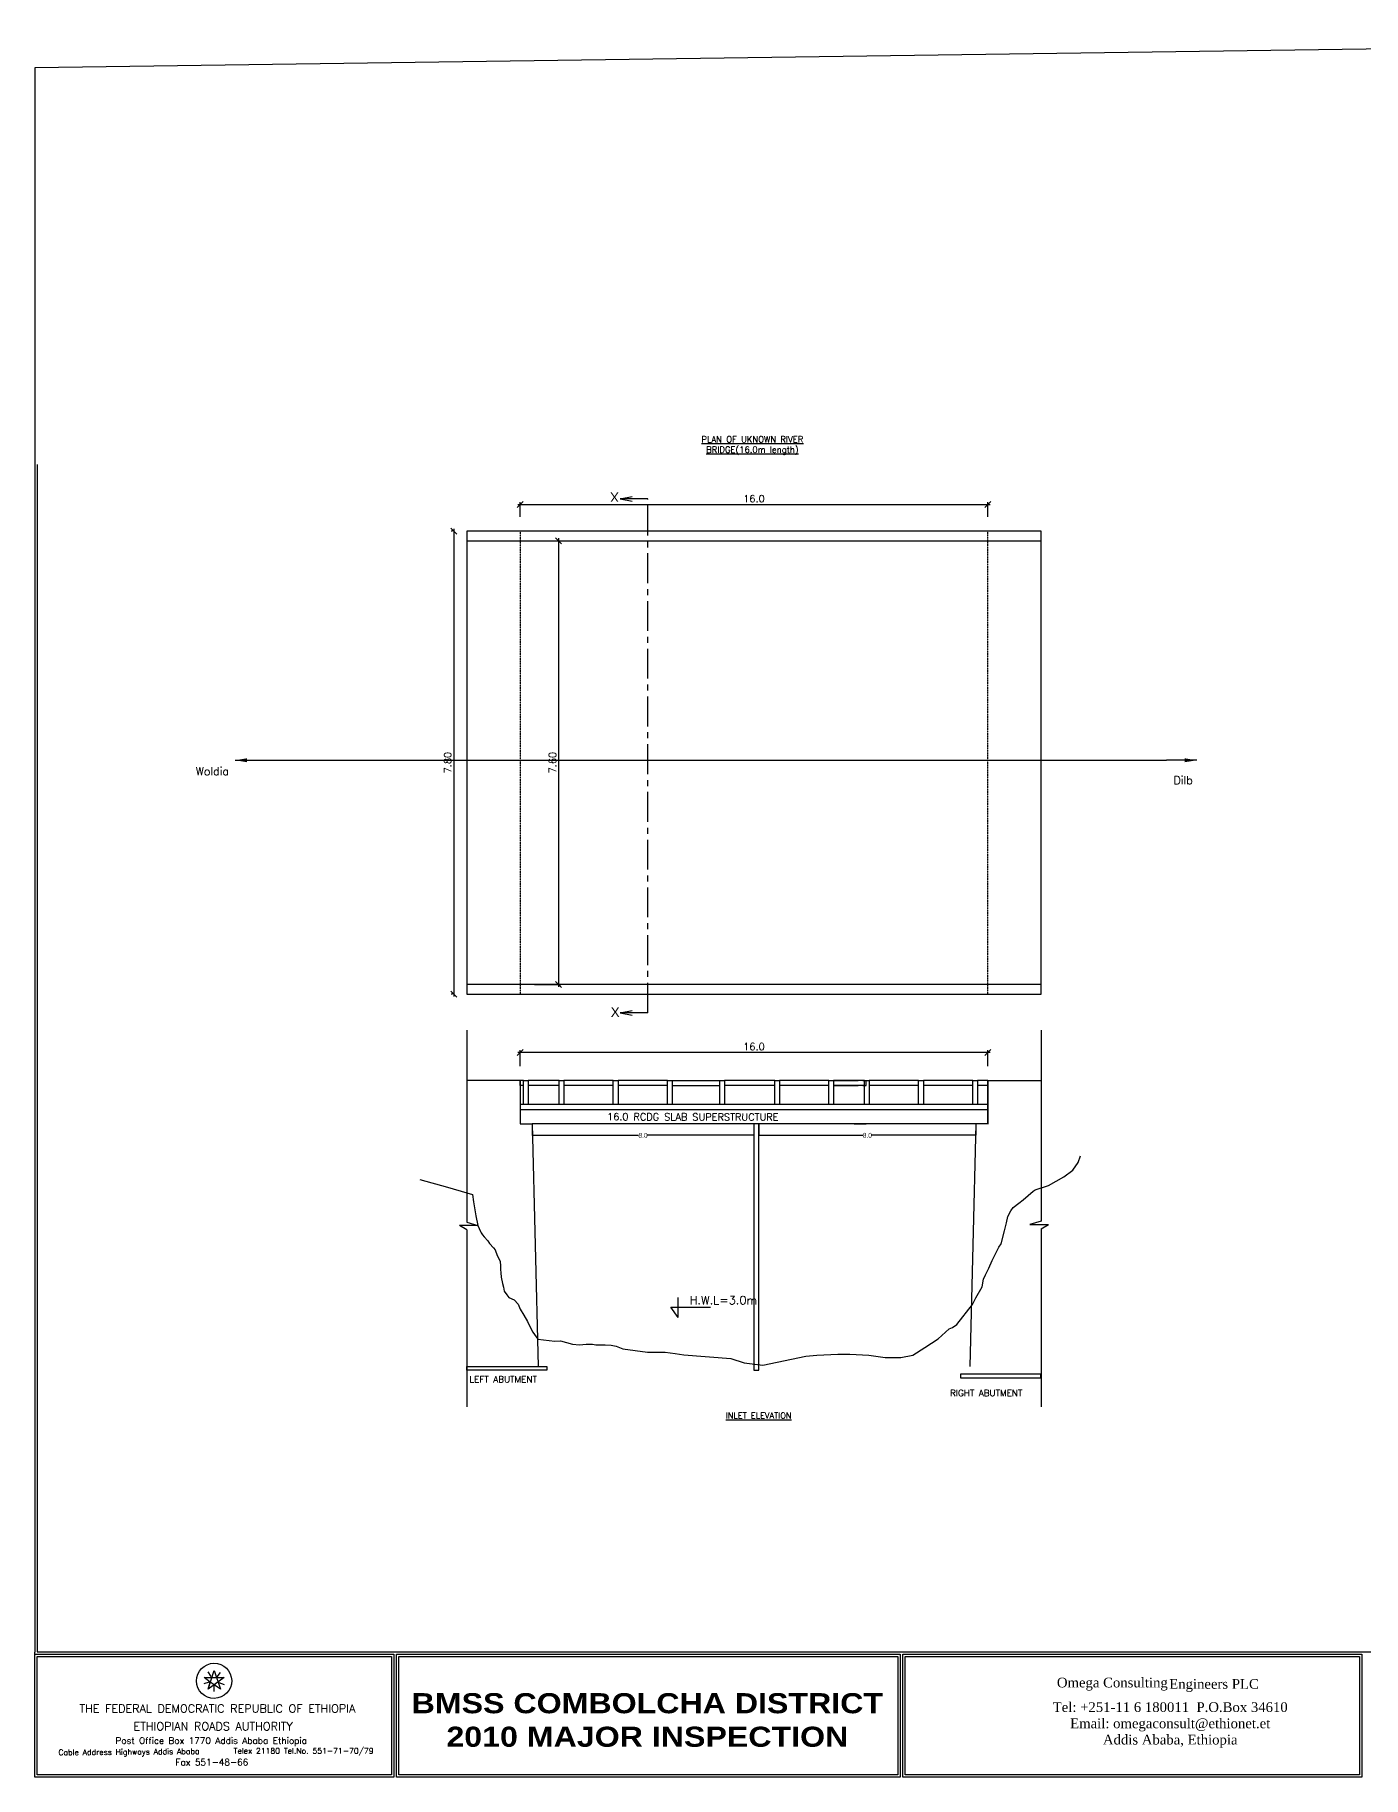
# Model space of a CAD drawing. Header units: inches. Extents: x 18 to 98726, y 4 to 73009.
# Drawn here: x 18 to 55682, y 4 to 73009 of the extents above; entities that cross this region are included whole.
import ezdxf
from ezdxf.enums import TextEntityAlignment as Align

# ---------------------------------------------------------------- set-up
doc = ezdxf.new("R2010")
doc.units = ezdxf.units.IN
doc.header["$MEASUREMENT"] = 0
doc.linetypes.add('CENTER', pattern=[2, 1.25, -0.25, 0.25, -0.25])
doc.linetypes.add('DASHED', pattern=[0.75, 0.5, -0.25])
for name, color, linetype in [('-25', 7, 'Continuous'), ('Conc surface', 2, 'Continuous'), ('Dim', 9, 'Continuous'), ('divsion', 3, 'Continuous'), ('Mas surface', 4, 'Continuous'), ('MISCELANEOUS', 7, 'Continuous'), ('Text', 3, 'Continuous'), ('TITLE BLOCK', 7, 'Continuous'), ('WALL', 2, 'Continuous')]:
    doc.layers.add(name, color=color, linetype=linetype)
doc.styles.add('30', font='ROMANT.SHX', dxfattribs={"height": 4})
doc.styles.add('50', font='romanc.shx')
doc.styles.add('Logo', font='')
doc.styles.add('Text100-2.25', font='romans.shx')
doc.styles.add('Text200-2.25', font='romans.shx')
doc.styles.add('Text200-3.0', font='romanc.shx')
doc.styles.add('Text50-2.0', font='romans.shx')
doc.styles.add('TIM2_5', font='times.ttf', dxfattribs={"height": 0.3})
doc.styles.get('Logo').set_extended_font_data('Arial Black')
doc.dimstyles.new('Dim100', dxfattribs={"dimtxt": 300, "dimasz": 250, "dimexe": 100, "dimexo": 600, "dimgap": 100, "dimtad": 1, "dimdec": 0, "dimzin": 0, "dimdsep": 46, "dimtxsty": 'Text100-2.25', "dimblk": 'OBLIQUE', "dimcen": 100, "dimdle": 100, "dimclrd": 256, "dimclre": 256, "dimclrt": 3, "dimadec": 0, "dimazin": 0, "dimtfac": 1, "dimtdec": 0, "dimtofl": 0, "dimtmove": 0, "dimatfit": 3, "dimfxl": 1, "dimtolj": 1, "dimtzin": 0, "dimarcsym": 0})
doc.dimstyles.new('Dim50', dxfattribs={"dimtxt": 300, "dimasz": 150, "dimexe": 150, "dimexo": 150, "dimgap": 75, "dimtad": 1, "dimdec": 0, "dimlfac": 0.5, "dimzin": 0, "dimdsep": 46, "dimtxsty": 'Text50-2.0', "dimblk": 'OBLIQUE', "dimcen": 100, "dimdle": 150, "dimclrd": 256, "dimclre": 256, "dimclrt": 3, "dimadec": 0, "dimazin": 0, "dimtfac": 1, "dimtdec": 0, "dimtofl": 0, "dimtmove": 0, "dimatfit": 3, "dimfxl": 1, "dimtolj": 1, "dimtzin": 0, "dimarcsym": 0})
doc.dimstyles.get("Standard").update_dxf_attribs({"dimtxt": 200, "dimasz": 0.18, "dimexe": 0.18, "dimexo": 0.0625, "dimgap": 0.09, "dimtad": 0, "dimdec": 4, "dimzin": 0, "dimdsep": 46, "dimtxsty": 'Standard', "dimcen": 0.09, "dimadec": 0, "dimazin": 0, "dimtfac": 1, "dimtdec": 4, "dimtofl": 0, "dimtmove": 0, "dimatfit": 3, "dimfxl": 1, "dimtolj": 1, "dimtzin": 0, "dimarcsym": 0})

# ---------------------------------------------------------------- blocks, each defined once
blk = doc.blocks.new('_Oblique')
at = {"color": 0, "lineweight": -2}
blk.add_line((-0.5, -0.5), (0.5, 0.5), dxfattribs=at)
blk = doc.blocks.new('*D21')
at = {"layer": 'Defpoints', "color": 0, "ltscale": 10}
for p in [(20354, 30367), (20354, 29189, 0), (39954, 29189, 0)]:
    blk.add_point(p, dxfattribs=at)
at = {"layer": 'Dim', "lineweight": -2, "ltscale": 10}
for p, q in [((40054, 30367), (20254, 30367)), ((20354, 29789), (20354, 30467)), ((39954, 29789), (39954, 30467))]:
    blk.add_line(p, q, dxfattribs=at)
at = {"layer": 'Dim', "lineweight": -2, "ltscale": 10, "xscale": 250, "yscale": 250, "zscale": 250, "rotation": 180}
blk.add_blockref('_Oblique', (20354, 30367), dxfattribs=at)
at = {"layer": 'Dim', "lineweight": -2, "ltscale": 10, "xscale": 250, "yscale": 250, "zscale": 250}
blk.add_blockref('_Oblique', (39954, 30367), dxfattribs=at)
at = {"layer": 'Dim', "color": 3, "ltscale": 10, "insert": (30154, 30617), "char_height": 300, "attachment_point": 5, "style": 'Text100-2.25'}
blk.add_mtext('\\A1;16.0', dxfattribs=at)
blk = doc.blocks.new('*D12')
at = {"layer": 'Defpoints', "color": 0, "ltscale": 10}
for p in [(39954, 53325), (20354, 52213), (39954, 52215, 0)]:
    blk.add_point(p, dxfattribs=at)
at = {"layer": 'Dim', "lineweight": -2, "ltscale": 10}
for p, q in [((20254, 53325), (40054, 53325)), ((20354, 52813), (20354, 53425)), ((39954, 52815), (39954, 53425))]:
    blk.add_line(p, q, dxfattribs=at)
at = {"layer": 'Dim', "lineweight": -2, "ltscale": 10, "xscale": 250, "yscale": 250, "zscale": 250, "rotation": 180}
blk.add_blockref('_Oblique', (20354, 53325), dxfattribs=at)
at = {"layer": 'Dim', "lineweight": -2, "ltscale": 10, "xscale": 250, "yscale": 250, "zscale": 250}
blk.add_blockref('_Oblique', (39954, 53325), dxfattribs=at)
at = {"layer": 'Dim', "color": 3, "ltscale": 10, "insert": (30154, 53575), "char_height": 300, "attachment_point": 5, "style": 'Text100-2.25'}
blk.add_mtext('\\A1;16.0', dxfattribs=at)
blk = doc.blocks.new('*D13')
at = {"layer": 'Defpoints', "color": 0, "ltscale": 10}
for p in [(20354, 51813), (20354, 33213), (21962, 33213)]:
    blk.add_point(p, dxfattribs=at)
at = {"layer": 'Dim', "lineweight": -2, "ltscale": 10}
for p, q in [((21962, 51913), (21962, 33113)), ((20954, 51813), (22062, 51813)), ((20954, 33213), (22062, 33213))]:
    blk.add_line(p, q, dxfattribs=at)
at = {"layer": 'Dim', "lineweight": -2, "ltscale": 10, "xscale": 250, "yscale": 250, "zscale": 250}
for p, rotation in [((21962, 51813), 90), ((21962, 33213), 270)]:
    blk.add_blockref('_Oblique', p, dxfattribs=dict(at, rotation=rotation))
at = {"layer": 'Dim', "color": 3, "ltscale": 10, "insert": (21712, 42513), "char_height": 300, "attachment_point": 5, "rotation": 90, "style": 'Text100-2.25'}
blk.add_mtext('\\A1;7.60', dxfattribs=at)
blk = doc.blocks.new('*D14')
at = {"layer": 'Defpoints', "color": 0, "ltscale": 10}
for p in [(18115, 52213), (17570, 32813), (18115, 32813, 0)]:
    blk.add_point(p, dxfattribs=at)
at = {"layer": 'Dim', "lineweight": -2, "ltscale": 10}
for p, q in [((17515, 52213), (17470, 52213)), ((17570, 52313), (17570, 32713)), ((17515, 32813), (17470, 32813))]:
    blk.add_line(p, q, dxfattribs=at)
at = {"layer": 'Dim', "lineweight": -2, "ltscale": 10, "xscale": 250, "yscale": 250, "zscale": 250}
for p, rotation in [((17570, 52213), 90), ((17570, 32813), 270)]:
    blk.add_blockref('_Oblique', p, dxfattribs=dict(at, rotation=rotation))
at = {"layer": 'Dim', "color": 3, "ltscale": 10, "insert": (17320, 42513), "char_height": 300, "attachment_point": 5, "rotation": 90, "style": 'Text100-2.25'}
blk.add_mtext('\\A1;7.80', dxfattribs=at)
blk = doc.blocks.new('*D15')
at = {"color": 0, "lineweight": -2}
for p, q in [((20854, 27385), (20854, 26896)), ((30154, 27385), (30154, 26896)), ((20854, 26897), (25321, 26897)), ((30154, 26897), (25688, 26897))]:
    blk.add_line(p, q, dxfattribs=at)
at = {"color": 0}
for points in [[(20854, 26897), (20854, 26897), (20854, 26897)], [(30154, 26897), (30154, 26897), (30154, 26897)]]:
    blk.add_solid(points, dxfattribs=at)
at = {"layer": 'Defpoints', "color": 0}
for p in [(20854, 27385), (30154, 27385), (30154, 26897)]:
    blk.add_point(p, dxfattribs=at)
at = {"color": 0, "insert": (25504, 26897), "char_height": 200, "attachment_point": 5}
blk.add_mtext('\\A1;8.0', dxfattribs=at)
blk = doc.blocks.new('*D16')
at = {"color": 0, "lineweight": -2}
for p, q in [((30354, 27385), (30354, 26898)), ((39454, 27385), (39454, 26898)), ((30354, 26898), (34721, 26898)), ((39454, 26898), (35088, 26898))]:
    blk.add_line(p, q, dxfattribs=at)
at = {"color": 0}
for points in [[(30354, 26898), (30354, 26898), (30354, 26898)], [(39454, 26898), (39454, 26898), (39454, 26898)]]:
    blk.add_solid(points, dxfattribs=at)
at = {"layer": 'Defpoints', "color": 0}
for p in [(30354, 27385), (39454, 27385, 0), (39454, 26898)]:
    blk.add_point(p, dxfattribs=at)
at = {"color": 0, "insert": (34904, 26898), "char_height": 200, "attachment_point": 5}
blk.add_mtext('\\A1;8.0', dxfattribs=at)

msp = doc.modelspace()

# ---------------------------------------------------------------- linework, layer by layer
at = {"color": 1}
for p, q in [((30154.2245, 27384.92715), (30154.2245, 17059.26236)), ((30354.2245, 17059.26236), (30354.2245, 27384.92715)), ((30154.2245, 17059.26236), (30354.2245, 17059.26236))]:
    msp.add_line(p, q, dxfattribs=at)
at = {"layer": 'Conc surface'}
for p, q in [((20492.20504, 29188.81833), (20354.04162, 29188.81815)), ((20354.04162, 28990.83206), (20354.04162, 29188.81815)), ((20492.20504, 28990.83206), (20354.04162, 28990.83206)), ((21992.36089, 29188.81833), (20691.80179, 29188.81833)), ((21992.36089, 28990.83206), (20691.80179, 28990.83206)), ((24259.43882, 29188.81833), (22191.95764, 29188.81833)), ((24259.43882, 28990.83206), (22191.95764, 28990.83206)), ((26525.51674, 29188.81833, 0), (24459.03557, 29188.81833, 0)), ((26525.51674, 28990.83206, 0), (24459.03557, 28990.83206, 0)), ((26725.11349, 29188.81833, 0), (28724.78544, 29188.81833, 0)), ((26725.11349, 28990.83206, 0), (28724.78544, 28990.83206, 0)), ((31024.86337, 29188.81833, 0), (28924.38219, 29188.81833, 0)), ((31024.86337, 28990.83206, 0), (28924.38219, 28990.83206, 0)), ((33291.94129, 29188.81833, 0), (31224.46012, 29188.81833, 0)), ((33291.94129, 28990.83206, 0), (31224.46012, 28990.83206, 0)), ((33286.77891, 29188.81833), (33148.61548, 29188.81815)), ((33286.77891, 28990.83206), (33148.61548, 28990.83206)), ((34786.93476, 29188.81833), (33486.37566, 29188.81833)), ((34786.93476, 28990.83206), (33486.37566, 28990.83206)), ((33491.53804, 29188.81833, 0), (34515.99859, 29188.81833, 0)), ((33491.53804, 28990.83206, 0), (34515.99859, 28990.83206, 0)), ((34715.59534, 29188.81833, 0), (34853.75876, 29188.81815, 0)), ((34715.59534, 28990.83206), (34853.75876, 28990.83206, 0)), ((34853.75876, 28990.83206, 0), (34853.75876, 29188.81815, 0)), ((37054.01268, 29188.81833), (34986.53151, 29188.81833)), ((37054.01268, 28990.83206), (34986.53151, 28990.83206)), ((39320.09061, 29188.81833, 0), (37253.60943, 29188.81833, 0)), ((39320.09061, 28990.83206, 0), (37253.60943, 28990.83206, 0)), ((39954.04162, 29188.81856, 0), (39519.68736, 29188.81833, 0)), ((39954.04162, 28990.83224, 0), (39519.68736, 28990.83224, 0))]:
    msp.add_line(p, q, dxfattribs=at)
at = {"layer": 'Conc surface', "color": 1}
for p, q in [((20354.04162, 27984.77398), (20354.04162, 27384.92715)), ((20354.04162, 27984.77398), (20354.04162, 27384.92715)), ((39954.04162, 27384.92715, 0), (20854.04162, 27384.92715))]:
    msp.add_line(p, q, dxfattribs=at)
at = {"layer": 'Conc surface', "elevation": 0}
for points in [[(20492.20504, 29188.81833), (20691.80179, 29188.81833), (20691.80179, 28184.77398), (20492.20504, 28184.77398)], [(21992.36089, 29188.81833), (22191.95764, 29188.81833), (22191.95764, 28184.77398), (21992.36089, 28184.77398)], [(24259.43882, 29188.81833), (24459.03557, 29188.81833), (24459.03557, 28184.77398), (24259.43882, 28184.77398)], [(26525.51674, 29188.81833), (26725.11349, 29188.81833), (26725.11349, 28184.77398), (26525.51674, 28184.77398)], [(28724.78544, 29188.81833), (28924.38219, 29188.81833), (28924.38219, 28184.77398), (28724.78544, 28184.77398)], [(31024.86337, 29188.81833), (31224.46012, 29188.81833), (31224.46012, 28184.77398), (31024.86337, 28184.77398)], [(33286.77891, 29188.81833), (33486.37566, 29188.81833), (33486.37566, 28184.77398), (33286.77891, 28184.77398)], [(33291.94129, 29188.81833), (33491.53804, 29188.81833), (33491.53804, 28184.77398), (33291.94129, 28184.77398)], [(34786.93476, 29188.81833), (34986.53151, 29188.81833), (34986.53151, 28184.77398), (34786.93476, 28184.77398)], [(37054.01268, 29188.81833), (37253.60943, 29188.81833), (37253.60943, 28184.77398), (37054.01268, 28184.77398)], [(39320.09061, 29188.81833), (39519.68736, 29188.81833), (39519.68736, 28184.77398), (39320.09061, 28184.77398)]]:
    msp.add_lwpolyline(points, close=True, dxfattribs=at)
at = {"layer": 'Dim', "color": 1, "ltscale": 10}
for p, q in [((42192.78566, 52214.87609, 0), (18115.29757, 52212.94192)), ((18115.29757, 52212.94192, 0), (18115.29757, 32812.94192, 0)), ((42192.78566, 32812.94192, 0), (42192.78566, 52214.87609, 0)), ((9460.88211, 42612.94192, 0), (47439.58409, 42612.94192, 0)), ((18115.29757, 32812.94192, 0), (42192.78566, 32812.94192, 0)), ((39954.04162, 28184.77398), (20354.04162, 28184.77398)), ((20354.04162, 27984.77398), (39954.04162, 27984.77398))]:
    msp.add_line(p, q, dxfattribs=at)
at = {"layer": 'Dim', "color": 3, "linetype": 'DASHED', "ltscale": 10}
for p, q in [((20354.04162, 52213.12176), (20354.04162, 32812.94192)), ((39954.04162, 32812.94192, 0), (39954.04162, 52214.69624, 0))]:
    msp.add_line(p, q, dxfattribs=at)
at = {"layer": 'Dim', "color": 3, "ltscale": 10}
for p, q in [((18115.29757, 51812.94192), (39954.04162, 51812.94192, 0)), ((42192.78566, 33212.94192), (18115.29757, 33212.94192))]:
    msp.add_line(p, q, dxfattribs=at)
at = {"layer": 'Dim', "ltscale": 10}
for p, q in [((39954.04162, 51812.94192, 0), (42192.78566, 51812.94192)), ((20354.04162, 28184.77398), (20354.04162, 27984.77398)), ((39954.04162, 27984.77398), (39954.04162, 28184.77398))]:
    msp.add_line(p, q, dxfattribs=at)
msp.add_lwpolyline([(16156.40925, 25043.83544), (17304.17549, 24720.88904), (18115.29757, 24492.66403), (18361.57387, 24423.36939), (18403.44472, 24107.29104), (18424.74492, 23946.49815), (18424.74492, 23946.49815), (18500.43916, 23525.98768), (18500.43916, 23525.98768), (18588.52364, 23121.99639), (18588.52364, 23121.99639), (18691.47406, 22871.27674), (18726.98058, 22812.16684), (18782.2125, 22721.5319), (18841.3899, 22650.60008), (18995.25039, 22473.27039), (19074.15359, 22362.93214), (19074.15359, 22362.93214), (19235.90466, 22181.66191), (19302.97222, 22102.84872), (19394.63881, 21863.03341), (19394.63881, 21863.03341), (19519.02416, 21625.84105), (19519.02416, 21625.84105), (19530.33195, 21411.23863), (19530.33195, 21275.70004), (19541.63934, 21128.86674), (19541.63934, 21128.86674), (19564.25493, 20948.14879), (19564.25493, 20948.14879), (19620.79391, 20688.36667), (19620.79391, 20688.36667), (19653.35103, 20538.77508), (19691.62503, 20362.91588), (19801.71784, 20213.98212), (19883.6774, 20103.10707), (19883.6774, 20103.10707), (20107.02711, 20010.67441), (20107.02711, 20010.67441), (20276.64323, 19818.66158), (20355.7974, 19615.35387), (20502.79793, 19366.86663), (20661.10667, 19095.7898), (20762.87643, 18892.48208), (20887.26137, 18655.28973), (21095.31989, 18361.02052), (21814.49698, 18271.26407), (22040.65168, 18282.55895), (22549.50046, 18147.02053), (22843.50194, 18124.43077), (23114.88782, 18147.02053), (23386.2737, 18147.02053), (23521.96685, 18113.13589), (23589.81322, 18113.13589), (23917.73808, 18113.13589), (24166.50837, 18101.841), (24381.35568, 18056.66148), (24652.74157, 17955.0077), (25693.05432, 17808.17424), (26077.51776, 17808.17424), (26428.05781, 17808.17424), (26857.75243, 17751.69999), (27208.29248, 17706.52046), (29183.36319, 17545.31309), (29738.04795, 17360.62871), (30523.85115, 17268.2866), (32326.57599, 17637.6552), (32788.81329, 17683.82642), (33667.06353, 17729.99747), (34175.52435, 17729.99747), (34961.32755, 17683.82642), (35654.68329, 17591.48414), (36301.81551, 17591.48414), (36810.27633, 17683.82642), (37318.73715, 18007.02396), (37873.4219, 18376.39256), (38335.65879, 18791.93237), (38474.33018, 18838.10343), (38659.22469, 18976.61659), (39306.35691, 19807.69605), (39445.02789, 20084.72254), (39722.37027, 20546.43341), (39768.5942, 20869.63096), (39861.04125, 21054.31534), (39999.71265, 21331.34183), (40138.38363, 21654.53937), (40415.72601, 22208.59235), (40508.17347, 22347.10567), (40646.84445, 22901.15865), (40739.29191, 23224.3562), (40785.51585, 23501.38268), (40924.18683, 23732.23812), (41016.63429, 23870.75128), (41247.75273, 24055.43566), (41432.64765, 24193.94882), (41848.66101, 24563.31759), (41941.10847, 24609.48864), (42495.79323, 24794.17302), (43142.92503, 25163.54162), (43512.71487, 25440.56811), (43743.83331, 25763.76565), (43836.28077, 26040.79214)], dxfattribs=at)
at = {"layer": 'divsion', "color": 5}
for p, q in [((7275.79136, 3683.89382), (7526.4995, 4479.03859)), ((7407.07524, 4219.11689), (7278.73828, 4410.98347)), ((7526.4995, 4479.03859), (7791.04671, 3688.39041)), ((7661.88851, 4213.07591), (7804.70617, 4394.42164)), ((7322.58829, 3978.64182), (7100.45403, 3915.87615)), ((7112.2922, 4172.54127), (7945.99286, 4179.8169)), ((7371.55335, 3987.6121), (7112.2922, 4172.54127)), ((7945.99286, 4179.8169), (7275.79136, 3683.89382)), ((7275.79136, 3683.89382), (7371.55335, 3987.6121)), ((7531.78555, 3873.31958), (7371.55335, 3987.6121)), ((7525.18576, 3823.97907), (7516.23619, 3593.32117)), ((7791.04671, 3688.39041), (7531.78555, 3873.31958)), ((7734.88483, 3968.8673), (7951.48796, 3889.07855))]:
    msp.add_line(p, q, dxfattribs=at)
msp.add_ellipse((7530.32453, 4040.7362), major_axis=(-6.42099, 735.77211), ratio=0.9999999689, start_param=-1.5707962983, end_param=4.7123890089, dxfattribs=at)
at = {"layer": 'Mas surface', "linetype": 'CENTER', "lineweight": 30, "ltscale": 3000}
for p, q in [((24541.06326, 53571.36549), (25046.2359, 53667.38762)), ((25699.9435, 53571.36549), (24541.06326, 53571.36549)), ((24541.06326, 53571.36549), (25046.2359, 53475.34336)), ((24541.06326, 32034.03967), (25046.2359, 32130.0618)), ((25699.9435, 32034.03967), (24541.06326, 32034.03967)), ((24541.06326, 32034.03967), (25046.2359, 31938.01754))]:
    msp.add_line(p, q, dxfattribs=at)
at = {"layer": 'Mas surface', "linetype": 'CENTER', "lineweight": 30, "ltscale": 1000}
msp.add_line((25699.9435, 32034.03967), (25699.9435, 53571.36549), dxfattribs=at)
at = {"layer": 'Mas surface'}
for p, q in [((18115.29757, 31303.49711), (18115.29757, 23258.14132)), ((42192.78566, 31303.49711, 0), (42192.78566, 23301.36628)), ((20354.04162, 29188.81815), (18115.29757, 29188.81833)), ((20354.04162, 29188.81815), (20354.04162, 27384.92715)), ((39954.04162, 29188.81856, 0), (42192.78566, 29188.81874, 0)), ((39954.04162, 29188.81856, 0), (39954.04162, 27369.94058, 0)), ((39954.04162, 27384.92715, 0), (39954.04162, 29188.81815, 0)), ((20354.04162, 27384.92715), (20854.3945, 27384.92715)), ((20854.04162, 27384.92715), (21107.47426, 17205.85573)), ((34353.75876, 27384.92715, 0), (34853.75876, 27384.92715, 0)), ((39454.04162, 27384.92715, 0), (39200.60897, 17205.85573, 0)), ((18588.52364, 23121.99639), (17807.71584, 23121.99639)), ((18115.29757, 22930.76827), (17807.71584, 23121.99639)), ((18115.29757, 23258.14132), (18588.52364, 23121.99639)), ((18115.29757, 22930.76827), (18115.29757, 15524.53111)), ((42192.78566, 23301.36628), (41719.5596, 23165.22136)), ((41719.5596, 23165.22136), (42500.36739, 23165.22136)), ((42192.78566, 22973.99324), (42500.36739, 23165.22136)), ((42192.78566, 22973.99324), (42192.78566, 15524.53111))]:
    msp.add_line(p, q, dxfattribs=at)
at = {"layer": 'MISCELANEOUS'}
for p, q in [((26971.91331, 19270.65713, 0), (26971.91331, 20105.38504, 0)), ((26971.91331, 19270.65713, 0), (26673.46707, 19689.94215, 0)), ((26673.46707, 19689.94215, 0), (28331.65059, 19689.94215, 0))]:
    msp.add_line(p, q, dxfattribs=at)
at = {"layer": 'TITLE BLOCK', "color": 5}
for p, q in [((118.07013, 55012.09067), (118.07013, 5257.97545)), ((118.07013, 5257.97545), (98716.78099, 5257.97545)), ((118.07013, 5057.45248), (14959.71537, 5057.45248)), ((118.07013, 104.16258), (118.07013, 5057.45248)), ((118.07013, 5057.45248), (14959.71537, 5057.45248)), ((118.07013, 104.16258), (118.07013, 5057.45248)), ((14959.71537, 5057.45248), (14959.71537, 104.16258)), ((14959.71537, 5057.45248), (14959.71537, 104.16258)), ((15269.40506, 5057.45248), (36184.60664, 5057.45248)), ((15269.40506, 104.16258), (15269.40506, 5057.45248)), ((36184.60664, 5057.45248), (36184.60664, 104.16258)), ((36494.29634, 5057.45248), (55529.73664, 5057.45248)), ((36494.29634, 104.16258), (36494.29634, 5057.45248)), ((55529.73664, 5057.45248), (55529.73664, 104.16258)), ((14959.71537, 104.16258), (118.07013, 104.16258)), ((14959.71537, 104.16258), (118.07013, 104.16258)), ((14959.71537, 104.16258), (118.07013, 104.16258)), ((36184.60664, 104.16258), (15269.40506, 104.16258)), ((55529.73664, 104.16258), (36494.29634, 104.16258))]:
    msp.add_line(p, q, dxfattribs=at)
at = {"layer": 'TITLE BLOCK', "color": 210}
for p, q in [((17.80557, 3.89802), (17.80557, 5237.97844)), ((17.80557, 3.89802), (17.80557, 5237.97844)), ((17.80557, 5157.71705), (15059.97993, 5157.71705)), ((17.80557, 5157.71705), (15059.97993, 5157.71705)), ((15059.97993, 5157.71705), (15059.97993, 3.89802)), ((15059.97993, 5157.71705), (15059.97993, 3.89802)), ((15169.1405, 5157.71705), (36284.87121, 5157.71705)), ((15169.1405, 3.89802), (15169.1405, 5157.71705)), ((36284.87121, 5157.71705), (36284.87121, 3.89802)), ((36394.03178, 5157.71705), (55630.00121, 5157.71705)), ((36394.03178, 3.89802), (36394.03178, 5157.71705)), ((55630.00121, 5157.71705), (55630.00121, 3.89802)), ((15059.97993, 3.89802), (17.80557, 3.89802)), ((15059.97993, 3.89802), (17.80557, 3.89802)), ((36284.87121, 3.89802), (15169.1405, 3.89802)), ((55630.00121, 3.89802), (36394.03178, 3.89802))]:
    msp.add_line(p, q, dxfattribs=at)
msp.add_lwpolyline([(98725.67848, 3.89802), (98632.35535, 73008.63801), (17.80557, 71621.22749), (17.80557, 5237.97844)], dxfattribs=at)
at = {"layer": 'WALL', "elevation": 0}
for points in [[(18115.29757, 17205.85573), (21477.55411, 17205.85573), (21477.55411, 17059.26236), (18115.29757, 17059.26236)], [(42168.78106, 16882.89398), (38806.52451, 16882.89398), (38806.52451, 16736.30061), (42168.78106, 16736.30061)]]:
    msp.add_lwpolyline(points, close=True, dxfattribs=at)

# ---------------------------------------------------------------- texts
at = {"layer": '-25', "color": 7, "style": 'TIM2_5'}
for s, p in [('Omega Consulting', (42847.08671, 3764.57172)), ('Engineers PLC', (47554.53536, 3705.53946))]:
    msp.add_text(s, height=408.7255509, dxfattribs=at).set_placement(p)
at = {"layer": '-25', "color": 7, "insert": (47596.24094, 3143.68627), "char_height": 408.7255509, "width": 9736.0049472, "attachment_point": 2, "style": 'TIM2_5'}
msp.add_mtext('Tel: +251-11 6 180011  P.O.Box 34610\\PEmail: omegaconsult@ethionet.et \\PAddis Ababa, Ethiopia', dxfattribs=at)
at = {"layer": 'Dim', "color": 3, "insert": (27590.29232, 27669.14148), "char_height": 300, "attachment_point": 5, "rotation": 359.8783838061, "style": 'Text200-2.25'}
msp.add_mtext('16.0 RCDG SLAB SUPERSTRUCTURE', dxfattribs=at)
at = {"layer": 'divsion', "style": '30', "width": 1}
for s, p in [('THE FEDERAL DEMOCRATIC REPUBLIC OF ETHIOPIA', (7668.41584, 2878.28808)), ('ETHIOPIAN ROADS AUTHORITY', (7488.83989, 2135.86928))]:
    msp.add_text(s, height=343.6965625, dxfattribs=at).set_placement(p, align=Align.MIDDLE)
at = {"layer": 'divsion', "color": 3, "style": '50', "oblique": 360, "width": 1}
msp.add_text('Post Office Box 1770 Addis Ababa Ethiopia', height=271.3393915, dxfattribs=at).set_placement((7408.54591, 1496.14074), align=Align.MIDDLE)
msp.add_text('Cable Address Highways Addis Ababa', height=235.160806, rotation=0.5000018067, dxfattribs=at).set_placement((3963.82238, 1030.53951), align=Align.MIDDLE)
at = {"layer": 'divsion', "color": 3, "style": '50', "width": 1}
for s, height, p in [('Fax 551-48-66', 271.3393915, (7436.40841, 630.69117)), ('Telex 21180 Tel.No. 551-71-70/79', 235.160806, (11279.24002, 1089.74207))]:
    msp.add_text(s, height=height, dxfattribs=at).set_placement(p, align=Align.MIDDLE)
at = {"layer": 'Text', "color": 3}
for s, height, style, p in [('Woldia', 335.3805, 'Text200-3.0', (6756.66944, 41985.8783)), ('Dilb', 335.3805, 'Text200-3.0', (47737.59826, 41606.28366, 0)), ('LEFT ABUTMENT', 270, 'Text100-2.25', (18233.68411, 16539.98669)), ('RIGHT ABUTMENT', 270, 'Text100-2.25', (38369.61289, 15965.59297))]:
    msp.add_text(s, height=height, dxfattribs=dict(at, style=style)).set_placement(p)
at = {"layer": 'Text', "color": 3, "attachment_point": 2, "style": 'Text200-2.25'}
for s, insert, char_height, width in [('{\\H0.6453x;\\LPLAN OF UKNOWN RIVER \\PBRIDGE(16.0m length)}', (30087.86336, 56189.61869), 400, 9733.5944719), ('{\\fArial|b0|i0|c0|p34;X}', (24337.79399, 32255.12869), 400, 8803.2697588), ('H.W.L=3.0m', (28873.13024, 20164.59374, 0), 350, 4941.7983673), ('{\\H0.625x;\\LINLET ELEVATION\\P\\H0.8x;\\l  }', (30349.69587, 15277.22958), 400, 9851.0003365)]:
    msp.add_mtext(s, dxfattribs=dict(at, insert=insert, char_height=char_height, width=width))
at = {"layer": 'Text', "color": 3, "extrusion": (0, 0, -1), "insert": (24307.59047, 53446.29861), "char_height": 400, "width": 8803.2697588, "attachment_point": 2, "text_direction": (1, 0, 0), "style": 'Text200-2.25'}
msp.add_mtext('{\\fArial|b0|i0|c0|p34;X}', dxfattribs=at)
at = {"layer": 'TITLE BLOCK', "color": 5, "insert": (25685.0014, 4928.01536), "char_height": 842.4501801, "width": 63869.7437933, "attachment_point": 2, "style": 'Logo'}
msp.add_mtext('\\PBMSS COMBOLCHA DISTRICT\\P2010 MAJOR INSPECTION \\P ', dxfattribs=at)

# ---------------------------------------------------------------- dimensions: what is measured, and where the dimension line sits
for base, p1, p2, picture, middle in [((30154.2245, 26896.64037), (20854.04162, 27384.92715), (30154.2245, 27384.92715), '*D15', (25504.13306, 26896.64037)), ((39454.04162, 26898.13544), (30354.2245, 27384.92715), (39454.04162, 27384.92715, 0), '*D16', (34904.13306, 26898.13544))]:
    dim = msp.add_linear_dim(base=base, p1=p1, p2=p2, text='8.0', dimstyle='Standard')
    dim.commit()
    dim.dimension.update_dxf_attribs({"geometry": picture, "text_midpoint": middle})
at = {"layer": 'Dim', "ltscale": 10}
for base, p1, p2, picture, middle in [((39954.04162, 53324.73887), (20354.04162, 52213.12176), (39954.04162, 52214.69624, 0), '*D12', (30154.04162, 53574.73887)), ((20354.04162, 30367.17219, 0), (39954.04162, 29188.81856, 0), (20354.04162, 29188.81815), '*D21', (30154.04162, 30617.17219, 0))]:
    dim = msp.add_linear_dim(base=base, p1=p1, p2=p2, text='16.0', dimstyle='Dim100', dxfattribs=at)
    dim.commit()
    dim.dimension.update_dxf_attribs({"geometry": picture, "text_midpoint": middle})
for base, p1, p2, text, picture, middle in [((17570.14095, 32812.94192), (18115.29757, 52212.94192), (18115.29757, 32812.94192, 0), '7.80', '*D14', (17320.14095, 42512.94192)), ((21961.62299, 33212.94192), (20354.04162, 51812.94192), (20354.04162, 33212.94192), '7.60', '*D13', (21711.62299, 42512.94192))]:
    dim = msp.add_linear_dim(base=base, p1=p1, p2=p2, angle=90, text=text, dimstyle='Dim100', dxfattribs=at)
    dim.commit()
    dim.dimension.update_dxf_attribs({"geometry": picture, "text_midpoint": middle})

# ---------------------------------------------------------------- leaders
for points in [[(8409.65566, 42612.94192, 0), (9460.88211, 42612.94192, 0)], [(48706.82259, 42612.94192, 0), (47439.58409, 42612.94192, 0)]]:
    msp.add_leader(points, dimstyle='Dim50', override={"dimasz": 500, "dimtad": 0})

doc.saveas('drawing.dxf')
